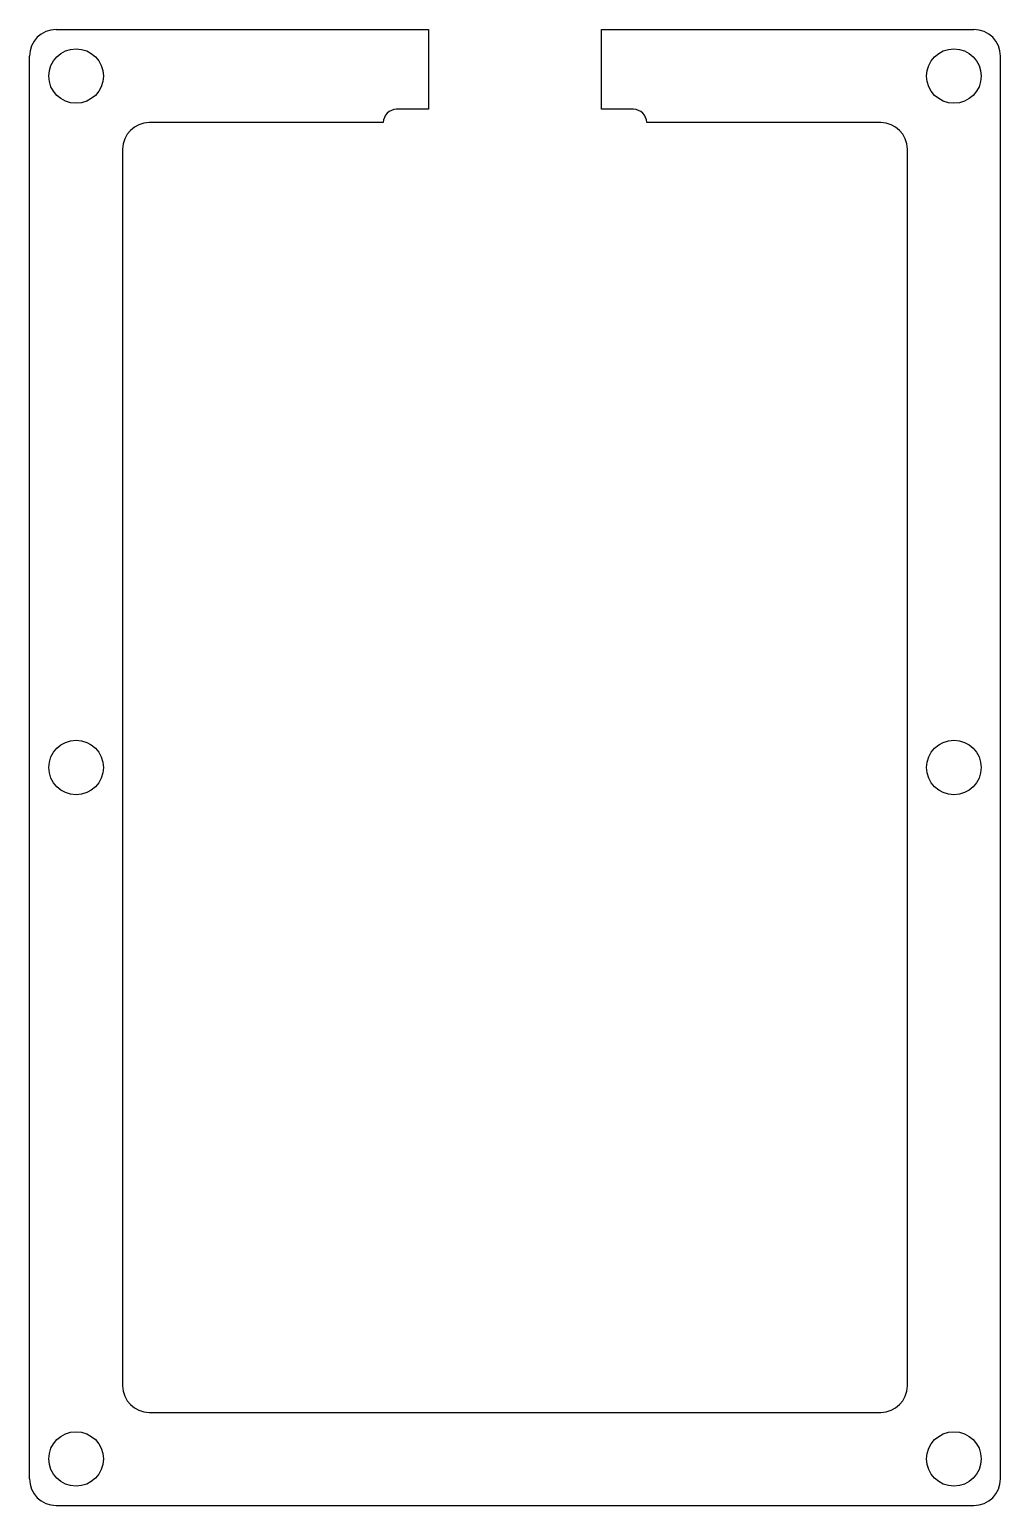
# Model space of a CAD drawing. Header units: millimetres. Extents: x 42 to 116, y -142 to -32.
import ezdxf

# ---------------------------------------------------------------- set-up
doc = ezdxf.new("R2010")
doc.units = ezdxf.units.MM

msp = doc.modelspace()

# ---------------------------------------------------------------- linework, layer by layer
for p, q in [((44.5, -31.5), (72.5, -31.5)), ((72.5, -31.5), (72.5, -37.5)), ((85.5, -31.5), (113.5, -31.5)), ((85.5, -37.5), (85.5, -31.5)), ((42.5, -140.5), (42.5, -33.5)), ((115.5, -140.5), (115.5, -33.5)), ((72.5, -37.5), (70.1, -37.5)), ((87.9, -37.5), (85.5, -37.5)), ((69.1, -38.5), (51.5, -38.5)), ((106.5, -38.5), (88.9, -38.5)), ((49.5, -40.5), (49.5, -133.5)), ((108.5, -133.5), (108.5, -40.5)), ((51.5, -135.5), (106.5, -135.5)), ((44.5, -142.5), (113.5, -142.5))]:
    msp.add_line(p, q)
for centre in [(46, -35), (112, -35), (46, -87), (112, -87), (46, -139), (112, -139)]:
    msp.add_circle(centre, 2.05)
for centre, radius, start, end in [((44.5, -33.5), 2, 90, 180), ((113.5, -33.5), 2, 0, 90), ((70.1, -38.5), 1, 90, 180), ((87.9, -38.5), 1, 0, 90), ((51.5, -40.5), 2, 90, 180), ((106.5, -40.5), 2, 0, 90), ((51.5, -133.5), 2, 180, 270), ((106.5, -133.5), 2, 270, 360), ((44.5, -140.5), 2, 180, 270), ((113.5, -140.5), 2, 270, 0)]:
    msp.add_arc(centre, radius, start, end)

doc.saveas('drawing.dxf')
